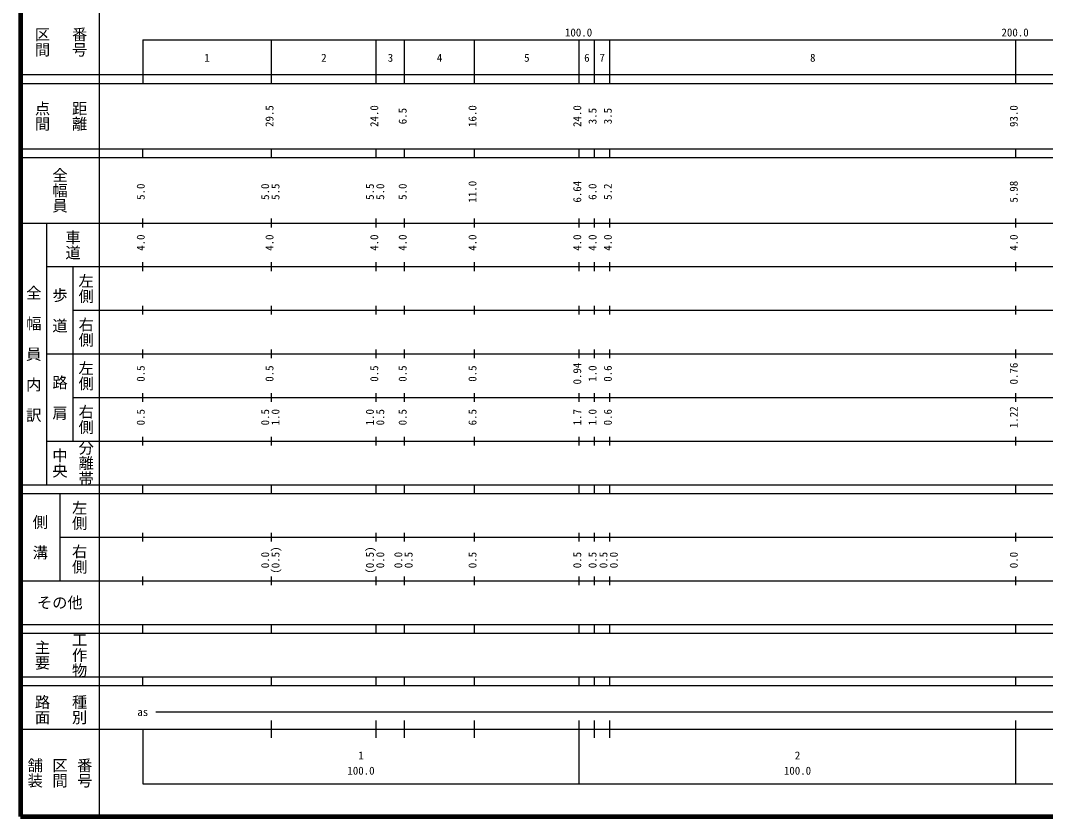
# Model space of a CAD drawing. Units: millimetres on the paper, enlarged 1000 times. Extents: x 40000 to 680000, y 20000 to 380000.
# Drawn here: x 40000 to 274812, y 20000 to 202409 of the extents above; entities that cross this region are included whole.
import ezdxf
from ezdxf.enums import TextEntityAlignment as Align

# ---------------------------------------------------------------- set-up
doc = ezdxf.new("R2010")
doc.units = ezdxf.units.MM
doc.header["$LTSCALE"] = 1000
doc.layers.add('M-TTL', color=2, linetype='Continuous', lineweight=140)
doc.layers.add('M-TTL-BAND', color=7, linetype='Continuous', lineweight=25)
doc.styles.add('@ＭＳ ゴシック', font='')
doc.styles.add('ＭＳ ゴシック', font='')
doc.styles.get('@ＭＳ ゴシック').set_extended_font_data('@MS Gothic')
doc.styles.get('ＭＳ ゴシック').set_extended_font_data('MS Gothic')

msp = doc.modelspace()

# ---------------------------------------------------------------- linework, layer by layer
at = {"layer": 'M-TTL'}
for p, q in [((40000, 380000), (40000, 20000)), ((40000, 20000), (680000, 20000))]:
    msp.add_line(p, q, dxfattribs=at)
at = {"layer": 'M-TTL-BAND'}
for p, q in [((58000, 370000), (58000, 20000)), ((68000, 198000), (579000, 198000)), ((68000, 198000), (68000, 188000)), ((97500, 188000), (97500, 198000)), ((121500, 188000), (121500, 198000)), ((128000, 188000), (128000, 198000)), ((144000, 188000), (144000, 198000)), ((168000, 188000), (168000, 198000)), ((171500, 188000), (171500, 198000)), ((175000, 188000), (175000, 198000)), ((268000, 188000), (268000, 198000)), ((40000, 190000), (579000, 190000)), ((40000, 188000), (579000, 188000)), ((40000, 173000), (579000, 173000)), ((68000, 171000), (68000, 173000)), ((97500, 171000), (97500, 173000)), ((121500, 171000), (121500, 173000)), ((128000, 171000), (128000, 173000)), ((144000, 171000), (144000, 173000)), ((168000, 171000), (168000, 173000)), ((171500, 171000), (171500, 173000)), ((175000, 171000), (175000, 173000)), ((268000, 171000), (268000, 173000)), ((40000, 171000), (579000, 171000)), ((40000, 156000), (579000, 156000)), ((46000, 96000), (46000, 156000)), ((68000, 155000), (68000, 157000)), ((97500, 155000), (97500, 157000)), ((121500, 155000), (121500, 157000)), ((128000, 155000), (128000, 157000)), ((144000, 155000), (144000, 157000)), ((168000, 155000), (168000, 157000)), ((171500, 155000), (171500, 157000)), ((175000, 155000), (175000, 157000)), ((268000, 155000), (268000, 157000)), ((46000, 146000), (579000, 146000)), ((52000, 146000), (52000, 106000)), ((68000, 145000), (68000, 147000)), ((97500, 145000), (97500, 147000)), ((121500, 145000), (121500, 147000)), ((128000, 145000), (128000, 147000)), ((144000, 145000), (144000, 147000)), ((168000, 145000), (168000, 147000)), ((171500, 145000), (171500, 147000)), ((175000, 145000), (175000, 147000)), ((268000, 145000), (268000, 147000)), ((68000, 135000), (68000, 137000)), ((97500, 135000), (97500, 137000)), ((121500, 135000), (121500, 137000)), ((128000, 135000), (128000, 137000)), ((144000, 135000), (144000, 137000)), ((168000, 135000), (168000, 137000)), ((171500, 135000), (171500, 137000)), ((175000, 135000), (175000, 137000)), ((268000, 135000), (268000, 137000)), ((52000, 136000), (579000, 136000)), ((68000, 125000), (68000, 127000)), ((97500, 125000), (97500, 127000)), ((121500, 125000), (121500, 127000)), ((128000, 125000), (128000, 127000)), ((144000, 125000), (144000, 127000)), ((168000, 125000), (168000, 127000)), ((171500, 125000), (171500, 127000)), ((175000, 125000), (175000, 127000)), ((268000, 125000), (268000, 127000)), ((46000, 126000), (579000, 126000)), ((52000, 116000), (579000, 116000)), ((68000, 115000), (68000, 117000)), ((97500, 115000), (97500, 117000)), ((121500, 115000), (121500, 117000)), ((128000, 115000), (128000, 117000)), ((144000, 115000), (144000, 117000)), ((168000, 115000), (168000, 117000)), ((171500, 115000), (171500, 117000)), ((175000, 115000), (175000, 117000)), ((268000, 115000), (268000, 117000)), ((46000, 106000), (579000, 106000)), ((68000, 105000), (68000, 107000)), ((97500, 105000), (97500, 107000)), ((121500, 105000), (121500, 107000)), ((128000, 105000), (128000, 107000)), ((144000, 105000), (144000, 107000)), ((168000, 105000), (168000, 107000)), ((171500, 105000), (171500, 107000)), ((175000, 105000), (175000, 107000)), ((268000, 105000), (268000, 107000)), ((40000, 96000), (579000, 96000)), ((40000, 94000), (579000, 94000)), ((49000, 94000), (49000, 74000)), ((68000, 94000), (68000, 96000)), ((97500, 94000), (97500, 96000)), ((121500, 94000), (121500, 96000)), ((128000, 94000), (128000, 96000)), ((144000, 94000), (144000, 96000)), ((168000, 94000), (168000, 96000)), ((171500, 94000), (171500, 96000)), ((175000, 94000), (175000, 96000)), ((268000, 94000), (268000, 96000)), ((68000, 83000), (68000, 85000)), ((97500, 83000), (97500, 85000)), ((121500, 83000), (121500, 85000)), ((128000, 83000), (128000, 85000)), ((144000, 83000), (144000, 85000)), ((168000, 83000), (168000, 85000)), ((171500, 83000), (171500, 85000)), ((175000, 83000), (175000, 85000)), ((268000, 83000), (268000, 85000)), ((49000, 84000), (579000, 84000)), ((40000, 74000), (579000, 74000)), ((68000, 73000), (68000, 75000)), ((97500, 73000), (97500, 75000)), ((121500, 73000), (121500, 75000)), ((128000, 73000), (128000, 75000)), ((144000, 73000), (144000, 75000)), ((168000, 73000), (168000, 75000)), ((171500, 73000), (171500, 75000)), ((175000, 73000), (175000, 75000)), ((268000, 73000), (268000, 75000)), ((40000, 64000), (579000, 64000)), ((68000, 62000), (68000, 64000)), ((97500, 62000), (97500, 64000)), ((121500, 62000), (121500, 64000)), ((128000, 62000), (128000, 64000)), ((144000, 62000), (144000, 64000)), ((168000, 62000), (168000, 64000)), ((171500, 62000), (171500, 64000)), ((175000, 62000), (175000, 64000)), ((268000, 62000), (268000, 64000)), ((40000, 62000), (579000, 62000)), ((40000, 52000), (579000, 52000)), ((68000, 50000), (68000, 52000)), ((97500, 50000), (97500, 52000)), ((121500, 50000), (121500, 52000)), ((128000, 50000), (128000, 52000)), ((144000, 50000), (144000, 52000)), ((168000, 50000), (168000, 52000)), ((171500, 50000), (171500, 52000)), ((175000, 50000), (175000, 52000)), ((268000, 50000), (268000, 52000)), ((40000, 50000), (579000, 50000)), ((71000, 44000), (565000, 44000)), ((40000, 40000), (579000, 40000)), ((68000, 40000), (68000, 27500)), ((97500, 38000), (97500, 42000)), ((121500, 38000), (121500, 42000)), ((128000, 38000), (128000, 42000)), ((144000, 38000), (144000, 42000)), ((168000, 27500), (168000, 42000)), ((171500, 38000), (171500, 42000)), ((175000, 38000), (175000, 42000)), ((268000, 27500), (268000, 42000)), ((68000, 27500), (579000, 27500))]:
    msp.add_line(p, q, dxfattribs=at)

# ---------------------------------------------------------------- texts
at = {"layer": 'M-TTL-BAND', "style": '@ＭＳ ゴシック'}
for s, p in [('区間', (45000, 197500)), ('番号', (53500, 197500)), ('点間', (45000, 180500)), ('距離', (53500, 180500)), ('全幅員', (49000, 163500)), ('車道', (52000, 151000)), ('左側', (55000, 141000)), ('全\u3000幅\u3000員\u3000内\u3000訳', (43000, 126000)), ('歩\u3000道', (49000, 136000)), ('右側', (55000, 131000)), ('左側', (55000, 121000)), ('路\u3000肩', (49000, 116000)), ('右側', (55000, 111000)), ('分離帯', (55000, 101000)), ('中央', (49000, 101000)), ('左側', (53500, 89000)), ('側\u3000溝', (44500, 84000)), ('右側', (53500, 79000)), ('工作物', (53500, 57000)), ('主要', (45000, 57000)), ('路面', (45000, 44500)), ('種別', (53500, 44500)), ('舗装', (43333, 30000)), ('区間', (49000, 30000)), ('番号', (54667, 30000))]:
    msp.add_text(s, height=2566, rotation=270, dxfattribs=at).set_placement(p, align=Align.MIDDLE_CENTER)
at = {"layer": 'M-TTL-BAND', "style": 'ＭＳ ゴシック'}
for s, p in [('100.0', (167844, 198195)), ('200.0', (267844, 198195)), ('1', (82750, 192405)), ('2', (109500, 192405)), ('3', (124750, 192405)), ('4', (136000, 192405)), ('5', (156000, 192405)), ('6', (169750, 192405)), ('7', (173250, 192405)), ('8', (221500, 192405)), ('as', (68000, 42500)), ('1', (118000, 32523)), ('2', (218000, 32523)), ('100.0', (118000, 29033)), ('100.0', (218000, 29033))]:
    msp.add_text(s, height=1833, dxfattribs=at).set_placement(p, align=Align.BOTTOM_CENTER)
for s, p in [('29.5', (98500, 180500)), ('24.0', (122500, 180500)), ('6.5', (129000, 180500)), ('16.0', (145000, 180500)), ('24.0', (169000, 180500)), ('3.5', (172500, 180500)), ('3.5', (176000, 180500)), ('93.0', (269000, 180500)), ('5.0', (69000, 163174)), ('5.0', (97500, 163174)), ('5.5', (99870, 163174)), ('5.5', (121500, 163174)), ('5.0', (123870, 163174)), ('5.0', (129000, 163174)), ('11.0', (145000, 163174)), ('6.64', (169000, 163174)), ('6.0', (172500, 163174)), ('5.2', (176000, 163174)), ('5.98', (269000, 163174)), ('4.0', (69000, 151500)), ('4.0', (98500, 151500)), ('4.0', (122500, 151500)), ('4.0', (129000, 151500)), ('4.0', (145000, 151500)), ('4.0', (169000, 151500)), ('4.0', (172500, 151500)), ('4.0', (176000, 151500)), ('4.0', (269000, 151500)), ('0.5', (69000, 121500)), ('0.5', (98500, 121500)), ('0.5', (122500, 121500)), ('0.5', (129000, 121500)), ('0.5', (145000, 121500)), ('0.94', (169000, 121500)), ('1.0', (172500, 121500)), ('0.6', (176000, 121500)), ('0.76', (269000, 121500)), ('0.5', (69000, 111500)), ('0.5', (97500, 111500)), ('1.0', (99870, 111500)), ('1.0', (121500, 111500)), ('0.5', (123870, 111500)), ('0.5', (129000, 111500)), ('6.5', (145000, 111500)), ('1.7', (169000, 111500)), ('1.0', (172500, 111500)), ('0.6', (176000, 111500)), ('1.22', (269000, 111500)), ('0.0', (97500, 78764)), ('(0.5)', (99870, 78764)), ('(0.5)', (121500, 78764)), ('0.0', (123870, 78764)), ('0.0', (128000, 78764)), ('0.5', (130370, 78764)), ('0.5', (145000, 78764)), ('0.5', (169000, 78764)), ('0.5', (172500, 78764)), ('0.5', (175000, 78764)), ('0.0', (177370, 78764)), ('0.0', (269000, 78764))]:
    msp.add_text(s, height=1833, rotation=90, dxfattribs=at).set_placement(p, align=Align.BOTTOM_CENTER)
msp.add_text('その他', height=2566, dxfattribs=at).set_placement((49000, 69000), align=Align.MIDDLE_CENTER)

doc.saveas('drawing.dxf')
